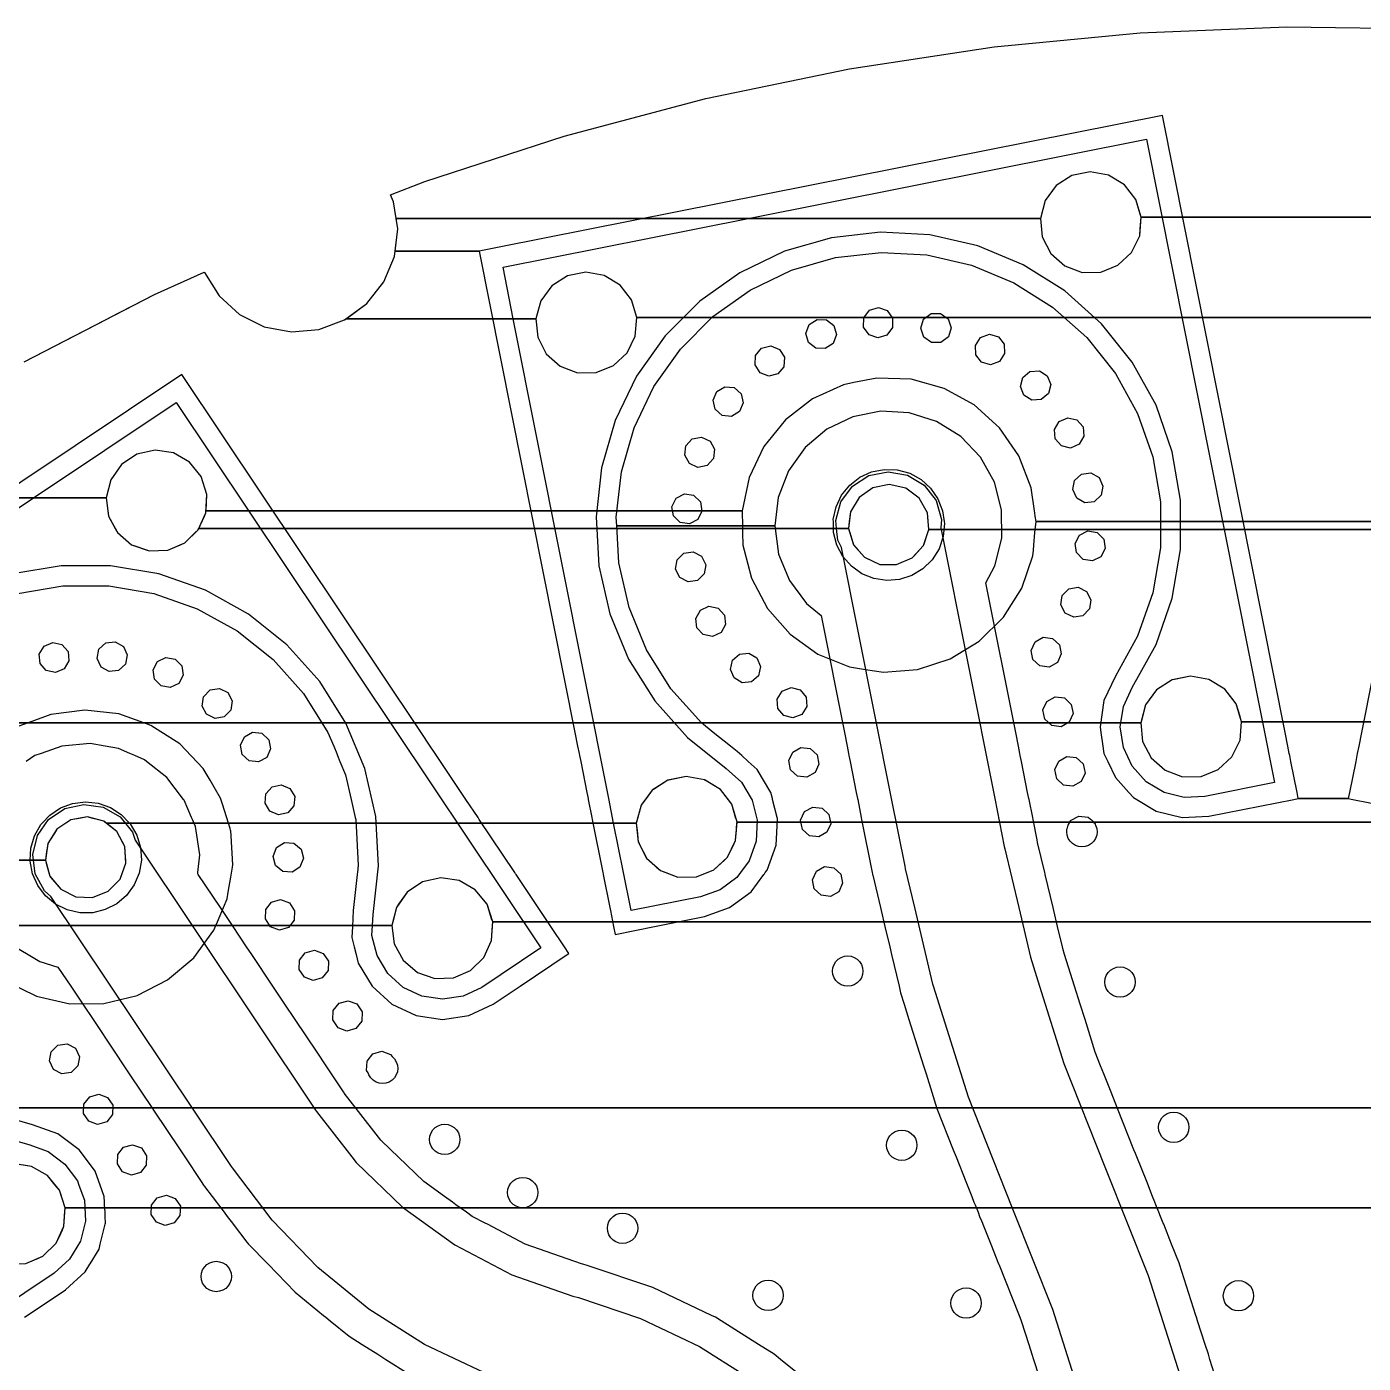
# Model space of a CAD drawing. Extents: x -26490 to 26500, y -26498 to 26498.
# Drawn here: x -12806 to 395, y 13296 to 26498 of the extents above; entities that cross this region are included whole.
import ezdxf

# ---------------------------------------------------------------- set-up
doc = ezdxf.new("R2010")
doc.units = 0
for name, color, linetype in [('L0D0', 1, 'CONTINUOUS'), ('L1D0', 2, 'CONTINUOUS'), ('L2D0', 3, 'CONTINUOUS'), ('L3D0', 4, 'CONTINUOUS')]:
    doc.layers.add(name, color=color, linetype=linetype)

msp = doc.modelspace()

# ---------------------------------------------------------------- linework, layer by layer
at = {"layer": 'L0D0'}
for points in [[(1589.196, 25622.288), (376.958, 19527.957), (349.941, 19392.132), (335.664, 19320.355), (331.355, 19298.694), (319.963, 19241.425), (259.005, 18934.967), (246.975, 18874.486), (-246.975, 18874.486), (-259.005, 18934.967), (-319.963, 19241.425), (-331.355, 19298.694), (-335.664, 19320.355), (-349.941, 19392.132), (-376.958, 19527.957), (-1589.196, 25622.288), (-8140.842, 24319.085), (-8336.999, 24280.067), (-9167.654, 24280.067), (-9141.257, 24499.881), (-9182.941, 24769.005), (-9214.517, 24838.432), (-8874.31, 24969.914), (-7497.48, 25417.274), (-6098.275, 25788.777), (-4680.87, 26083.318), (-3249.496, 26300.015), (-1808.424, 26438.222), (-361.955, 26497.528), (1085.594, 26477.755)], [(-12829.863, 23187.165), (-11544.486, 23853.194), (-11053.131, 24074.645), (-11051.387, 24068.805), (-10905.934, 23838.568), (-10703.759, 23656.111), (-10459.855, 23534.967), (-10192.31, 23484.119), (-9920.969, 23507.34), (-9665.954, 23602.907), (-9446.18, 23763.732), (-9277.945, 23977.887), (-9173.728, 24229.49), (-9167.654, 24280.067), (-8336.999, 24280.067), (-7391.745, 19527.957), (-7364.728, 19392.132), (-7350.451, 19320.355), (-7346.142, 19298.694), (-7334.75, 19241.425), (-7273.792, 18934.967), (-7261.762, 18874.486), (-7260.047, 18865.866), (-7224.259, 18685.945), (-7220.821, 18668.661), (-7116.204, 18142.716), (-7114.025, 18131.763), (-7112.695, 18125.075), (-7047.402, 17796.823), (-7041.495, 17767.128), (-7010.204, 17609.814), (-6994.778, 17532.264), (-6604.907, 17609.814), (-6112.071, 17707.845), (-5946.387, 17767.128), (-5863.395, 17796.823), (-5651.256, 17954.156), (-5524.494, 18125.075), (-5519.534, 18131.763), (-5511.411, 18142.716), (-5493.924, 18166.295), (-5404.945, 18414.971), (-5392.483, 18668.661), (-5391.986, 18678.768), (-5393.784, 18685.945), (-5438.851, 18865.866), (-5441.01, 18874.486), (-5456.16, 18934.967), (-5591.943, 19161.506), (-5680.12, 19241.425), (-5743.306, 19298.694), (-5767.205, 19320.355), (-5787.639, 19338.875), (-5854.421, 19392.132), (-6024.74, 19527.957), (-6141.453, 19621.033), (-6443.005, 19958.47), (-6683.774, 20341.65), (-6856.955, 20759.747), (-6957.656, 21200.946), (-6978.294, 21568.441), (-5416.952, 21568.441), (-5379.412, 21288.951), (-5273.546, 21027.577), (-5106.003, 20800.744), (-4960.169, 20682.016), (-4730.612, 19527.957), (-4703.595, 19392.132), (-4689.318, 19320.355), (-4685.009, 19298.694), (-4673.617, 19241.425), (-4612.659, 18934.967), (-4600.629, 18874.486), (-4598.914, 18865.866), (-4563.126, 18685.945), (-4559.688, 18668.661), (-4455.071, 18142.716), (-4452.892, 18131.763), (-4451.562, 18125.075), (-4449.923, 18116.832), (-4374.181, 17796.823), (-4367.153, 17767.128), (-4329.918, 17609.814), (-4282.352, 17408.85), (-4264.226, 17332.27), (-4190.456, 17020.594), (-4174.71, 16954.068), (-4139.871, 16843.224), (-4092.197, 16691.547), (-3990.716, 16368.679), (-3948.845, 16235.464), (-3923.899, 16156.098), (-3866.535, 15973.59), (-3816.424, 15814.159), (-3654.841, 15405.646), (-3626.822, 15334.809), (-3530.337, 15090.877), (-3472.57, 14944.832), (-3450.175, 14888.214), (-3440.17, 14862.919), (-3410.344, 14787.513), (-3394.179, 14746.646), (-3376.928, 14703.032), (-3367.296, 14681.035), (-3362.018, 14668.982), (-3284.58, 14474.155), (-3207.002, 14278.976), (-3205.726, 14275.765), (-3004.291, 13768.975), (-2996.841, 13750.23), (-2983.246, 13716.027), (-2908.818, 13483.31), (-2877.303, 13384.771), (-2861.399, 13335.042), (-2809.14, 13171.639)], [(-1073.307, 13190.292), (-1119.601, 13335.042), (-1135.505, 13384.771), (-1167.02, 13483.31), (-1241.447, 13716.027), (-1252.386, 13750.23), (-1258.381, 13768.975), (-1420.462, 14275.765), (-1421.738, 14278.976), (-1499.316, 14474.155), (-1576.754, 14668.982), (-1581.545, 14681.035), (-1607.624, 14746.646), (-1623.867, 14787.513), (-1653.839, 14862.919), (-1663.893, 14888.214), (-1686.397, 14944.832), (-1744.446, 15090.877), (-1841.402, 15334.809), (-1856.311, 15368.859), (-1870.862, 15405.646), (-2032.446, 15814.159), (-2095.508, 15973.59), (-2167.697, 16156.098), (-2199.09, 16235.464), (-2251.782, 16368.679), (-2353.263, 16691.547), (-2400.937, 16843.224), (-2456.686, 17020.594), (-2554.649, 17332.27), (-2574.176, 17394.398), (-2577.597, 17408.85), (-2625.162, 17609.814), (-2662.397, 17767.128), (-2669.425, 17796.823), (-2747.119, 18125.075), (-2748.702, 18131.763), (-2751.294, 18142.716), (-2821.819, 18440.682), (-2826.968, 18466.566), (-2867.167, 18668.661), (-2870.605, 18685.945), (-2906.393, 18865.866), (-2908.108, 18874.486), (-2920.138, 18934.967), (-2981.096, 19241.425), (-2992.488, 19298.694), (-2996.797, 19320.355), (-3011.074, 19392.132), (-3038.091, 19527.957), (-3332.066, 21005.866), (-3242.768, 21171.364), (-3174.785, 21445.047), (-3177, 21727.038), (-3249.274, 21999.619), (-3387.065, 22245.663), (-3581.716, 22449.709), (-3820.995, 22598.937), (-4089.869, 22683.971), (-4371.442, 22699.467), (-4648.024, 22644.451), (-4902.234, 22522.382), (-5118.099, 22340.927), (-5282.058, 22111.49), (-5383.806, 21848.486), (-5416.952, 21568.441), (-6978.294, 21568.441), (-6983.031, 21652.779), (-6932.361, 22102.479), (-6807.081, 22537.338), (-6610.729, 22945.067), (-6348.853, 23314.145), (-6028.856, 23634.143), (-5659.778, 23896.018), (-5252.049, 24092.37), (-4817.19, 24217.65), (-4367.49, 24268.32), (-3915.657, 24242.946), (-3474.458, 24142.244), (-3056.361, 23969.062), (-2673.18, 23728.294), (-2335.743, 23426.742), (-2053.586, 23072.928), (-1834.681, 22676.85), (-1685.215, 22249.7), (-1609.411, 21803.549), (-1609.41, 21351.003), (-1685.215, 20904.853), (-1834.682, 20477.703), (-2053.586, 20081.624), (-2166.509, 19842.867), (-2205.263, 19581.611), (-2197.304, 19527.957), (-2177.156, 19392.132), (-2166.509, 19320.355), (-2156.264, 19298.694), (-2129.178, 19241.425), (-2053.586, 19081.598), (-1920.687, 18934.967), (-1876.217, 18885.902), (-1857.171, 18874.486), (-1842.789, 18865.866), (-1649.678, 18750.119), (-1393.478, 18685.945), (-1129.682, 18698.904), (-290.311, 18865.866), (-246.975, 18874.486), (246.975, 18874.486), (290.311, 18865.866), (1129.682, 18698.904)], [(-12894.969, 20899.104), (-12448.818, 20974.908), (-11996.273, 20974.907), (-11550.121, 20899.103), (-11122.972, 20749.637), (-10726.893, 20530.733), (-10373.079, 20248.575), (-10071.527, 19911.138), (-9830.758, 19527.957), (-9774.498, 19392.132), (-9744.767, 19320.355), (-9735.795, 19298.694), (-9712.073, 19241.425), (-9657.577, 19109.86), (-9601.887, 18865.866), (-9560.822, 18685.945), (-9556.877, 18668.662), (-9556.877, 18668.661), (-9531.502, 18216.828), (-9539.852, 18142.716), (-9541.086, 18131.763), (-9541.84, 18125.075), (-9578.825, 17796.823), (-9582.171, 17767.128), (-9589.899, 17609.814), (-9595.13, 17503.332), (-9571.464, 17408.85), (-9552.282, 17332.27), (-9530.956, 17247.132), (-9395.173, 17020.594), (-9199.478, 16843.224), (-8960.72, 16730.301), (-8699.464, 16691.547), (-8438.208, 16730.301), (-8199.451, 16843.224), (-7933.998, 17020.594), (-7467.543, 17332.27), (-7451.128, 17343.238), (-7494.969, 17408.85), (-7629.249, 17609.814), (-7734.363, 17767.128), (-7754.204, 17796.823), (-7973.535, 18125.075), (-7978.004, 18131.763), (-7985.322, 18142.716), (-8336.747, 18668.661), (-8348.296, 18685.945), (-8468.515, 18865.866), (-8719.456, 19241.425), (-8757.722, 19298.694), (-8772.195, 19320.355), (-8820.155, 19392.132), (-8910.91, 19527.957), (-11273.451, 23063.749), (-16565.137, 19527.957)], [(-16716.554, 19186.245), (-12738.539, 21844.271), (-12020.927, 21844.271), (-11997.644, 21662.003), (-11910.091, 21500.454), (-11770.092, 21381.441), (-11596.554, 21321.039), (-11412.915, 21327.404), (-11243.976, 21399.678), (-11112.553, 21528.099), (-11036.396, 21695.324), (-11025.79, 21878.767), (-11082.169, 22053.654), (-11197.915, 22196.364), (-11357.4, 22287.626), (-11539.083, 22315.113), (-11718.425, 22275.112), (-11871.208, 22173.026), (-11976.795, 22022.643), (-12020.927, 21844.271), (-12738.539, 21844.271), (-11328.631, 22786.341), (-7728.536, 17398.417), (-8310.565, 17009.518), (-8496.265, 16921.689), (-8699.464, 16891.547), (-8902.663, 16921.689), (-9088.364, 17009.518), (-9240.571, 17147.472), (-9346.18, 17323.668), (-9396.093, 17522.935), (-9391.305, 17620.405), (-9198.631, 17620.405), (-9175.348, 17438.137), (-9087.795, 17276.588), (-8947.795, 17157.575), (-8774.257, 17097.173), (-8590.618, 17103.538), (-8421.679, 17175.812), (-8290.256, 17304.234), (-8214.1, 17471.458), (-8203.494, 17654.901), (-8259.872, 17829.788), (-8375.619, 17972.499), (-8535.103, 18063.76), (-8716.786, 18091.247), (-8896.128, 18051.247), (-9048.911, 17949.161), (-9154.498, 17798.777), (-9198.631, 17620.405), (-9391.305, 17620.405), (-9386.014, 17728.11), (-9331.58, 18211.219), (-9358.84, 18696.619), (-9467.022, 19170.595), (-9653.069, 19619.754), (-9911.724, 20031.402), (-10235.68, 20393.907), (-10615.779, 20697.027), (-11041.282, 20932.194), (-11500.166, 21092.765), (-11979.463, 21174.2), (-12465.628, 21174.201), (-12944.924, 21092.764)], [(-2462.879, 13171.639), (-2672.572, 13827.3), (-3059.727, 14801.345), (-3074.637, 14835.395), (-3505.381, 15924.395), (-3849.928, 17020.594), (-3856.532, 17041.604), (-4035.283, 17796.823), (-4126.263, 18181.212), (-4131.412, 18207.096), (-4264.164, 18874.486), (-4757.323, 21353.764), (-4795.252, 21427.781), (-4807.029, 21540.675), (-4690.309, 21540.675), (-4640.986, 21381.827), (-4531.317, 21256.775), (-4380.266, 21187.139), (-4213.951, 21184.962), (-4061.129, 21250.62), (-3948.224, 21372.759), (-3894.759, 21530.261), (-3909.979, 21695.892), (-3991.251, 21841.014), (-4124.523, 21940.534), (-4286.751, 21977.242), (-4449.885, 21944.793), (-4585.716, 21848.797), (-4670.759, 21705.852), (-4690.309, 21540.675), (-4807.029, 21540.675), (-4815.272, 21619.676), (-4764.619, 21805.845), (-4650.135, 21961.145), (-4487.28, 22064.601), (-4298.051, 22102.241), (-4108.002, 22068.982), (-3942.802, 21969.315), (-3824.761, 21816.701), (-3769.821, 21631.751), (-3776.538, 21548.854), (-3244.573, 18874.486), (-3150.627, 18402.186), (-3145.478, 18376.302), (-3008.322, 17796.823), (-2892.355, 17306.863), (-2802.377, 17020.594), (-2562.825, 16258.444), (-2158.603, 15236.496), (-2143.693, 15202.446), (-1731.135, 14164.492), (-1413.602, 13171.639)], [(-5159.806, 13171.639), (-5361.378, 13335.042), (-5422.723, 13384.771), (-5578.996, 13483.31), (-5948.061, 13716.027), (-6002.303, 13750.23), (-6041.713, 13768.975), (-6621.058, 14044.536), (-7270.292, 14263.554), (-7315.1, 14275.765), (-7326.883, 14278.976), (-7882.847, 14474.155), (-8256.381, 14668.982), (-8279.49, 14681.035), (-8405.283, 14746.646), (-8462.057, 14787.513), (-8566.815, 14862.919), (-8601.956, 14888.214), (-8680.612, 14944.832), (-8883.505, 15090.877), (-9136.562, 15334.809), (-9210.049, 15405.646), (-9307.732, 15499.806), (-9552.014, 15814.159), (-9669.286, 15965.069), (-9674.979, 15973.59), (-9678.626, 15979.049), (-9796.926, 16156.098), (-9849.957, 16235.464), (-9938.968, 16368.679), (-10154.702, 16691.547), (-10256.049, 16843.224), (-10374.564, 17020.594), (-10582.82, 17332.27), (-10633.989, 17408.85), (-10768.269, 17609.814), (-10873.383, 17767.128), (-10893.224, 17796.823), (-11112.555, 18125.075), (-11117.024, 18131.763), (-11115.902, 18142.716), (-11097.857, 18318.836), (-11139.783, 18597.702), (-11169.83, 18668.661), (-11177.149, 18685.945), (-11249.743, 18857.38), (-11256.219, 18865.866), (-11420.827, 19081.554), (-11623.622, 19241.425), (-11642.287, 19256.139), (-11738.545, 19298.694), (-11787.541, 19320.355), (-11900.205, 19370.163), (-12032.193, 19392.132), (-12178.378, 19416.464), (-12459.326, 19392.132), (-12663.715, 19320.355), (-12725.396, 19298.694), (-12811.105, 19241.425)], [(-8292.122, 13203.654), (-8878.558, 13483.31), (-9427.548, 13830.765), (-9931.291, 14241.081), (-10382.626, 14708.427), (-10775.14, 15226.161), (-10784.481, 15240.14), (-11155.702, 15795.711), (-12566.925, 17907.757), (-12630.292, 17961.624), (-12722.223, 18131.252), (-12739.457, 18266.17), (-12621.689, 18266.17), (-12576.54, 18106.085), (-12470.183, 17978.204), (-12321.007, 17904.639), (-12154.806, 17898.109), (-12000.317, 17959.744), (-11884.254, 18078.886), (-11826.685, 18234.935), (-11837.563, 18400.908), (-11915.008, 18548.107), (-12045.63, 18651.08), (-12206.841, 18692.023), (-12370.768, 18663.855), (-12509.066, 18571.447), (-12597.822, 18430.779), (-12621.689, 18266.17), (-12739.457, 18266.17), (-12746.67, 18322.633), (-12700.331, 18509.923), (-12589.463, 18667.826), (-12429.043, 18775.015), (-12240.733, 18817.016), (-12049.966, 18788.155), (-11882.508, 18692.331), (-11760.974, 18542.484), (-11735.456, 18463.327), (-9953.012, 15795.711), (-9953.011, 15795.71), (-9943.671, 15781.731), (-9596.369, 15334.809), (-9553.157, 15279.202), (-9094.951, 14837.519), (-8578.425, 14465.716), (-8014.143, 14171.399), (-7413.648, 13960.586), (-7357.058, 13945.165), (-6744.891, 13738.651), (-6161.462, 13461.148), (-5702.33, 13171.639)], [(-12919.026, 17408.85), (-12791.828, 17332.27), (-12677.432, 17263.398), (-12497.264, 17209.517), (-12371.03, 17020.594), (-12252.515, 16843.224), (-12151.168, 16691.547), (-11935.434, 16368.679), (-11846.423, 16235.464), (-11793.392, 16156.098), (-11671.444, 15973.59), (-11564.916, 15814.159), (-11552.589, 15795.711), (-11291.956, 15405.646), (-11244.624, 15334.809), (-11081.634, 15090.877), (-11058.866, 15056.802), (-11049.525, 15042.822), (-10975.235, 14944.832), (-10932.31, 14888.214), (-10913.133, 14862.919), (-10855.965, 14787.513), (-10824.982, 14746.646), (-10775.24, 14681.035), (-10766.102, 14668.982), (-10633.244, 14493.74), (-10614.33, 14474.155), (-10425.838, 14278.976), (-10422.737, 14275.765), (-10154.58, 13998.096), (-9873.29, 13768.975), (-9850.277, 13750.23), (-9808.286, 13716.027), (-9620.336, 13562.935), (-9494.526, 13483.31), (-9338.831, 13384.771), (-9260.257, 13335.042), (-9038.104, 13194.442)], [(-12828.444, 13750.23), (-12800.39, 13768.975), (-12423.316, 14020.928), (-12227.62, 14198.296), (-12181.187, 14275.765), (-12179.262, 14278.976), (-12091.838, 14424.835), (-12079.484, 14474.155), (-12030.683, 14668.982), (-12027.664, 14681.035), (-12030.887, 14746.646), (-12032.894, 14787.513), (-12036.598, 14862.919), (-12037.841, 14888.214), (-12040.622, 14944.832), (-12080.686, 15056.802), (-12092.878, 15090.877), (-12129.601, 15193.508), (-12234.397, 15334.809), (-12286.933, 15405.646), (-12499.073, 15562.979), (-12747.748, 15651.957), (-13182.607, 15777.238)], [(-13253.931, 15590.387), (-12786.766, 15455.8), (-12593.352, 15386.595), (-12428.354, 15264.225), (-12305.985, 15099.228), (-12290.805, 15056.802), (-12236.78, 14905.814), (-12226.701, 14700.638), (-12276.614, 14501.372), (-12382.223, 14325.175), (-12534.43, 14187.222), (-13116.459, 13798.322)], [(-12814.484, 14281.242), (-12645.544, 14353.515), (-12514.122, 14481.937), (-12437.965, 14649.162), (-12427.359, 14832.605), (-12483.738, 15007.491), (-12523.732, 15056.802), (-12599.484, 15150.202), (-12758.968, 15241.464), (-12940.651, 15268.95)]]:
    msp.add_lwpolyline(points, dxfattribs=at)
msp.add_lwpolyline([(-6837.639, 17767.439), (-6912.286, 18142.716), (-7009.398, 18630.932), (-6786.019, 18630.932), (-6766.953, 18448.176), (-6683.155, 18284.647), (-6545.941, 18162.432), (-6493.25, 18142.716), (-6373.845, 18098.037), (-6190.107, 18100.159), (-6083.913, 18142.716), (-6019.544, 18168.512), (-5885.19, 18293.864), (-5805.191, 18459.284), (-5790.351, 18642.434), (-5842.674, 18818.575), (-5885.919, 18874.486), (-5955.094, 18963.922), (-6112.429, 19058.844), (-6293.427, 19090.519), (-6473.646, 19054.671), (-6628.745, 18956.142), (-6688.94, 18874.486), (-6737.778, 18808.237), (-6786.019, 18630.932), (-7009.398, 18630.932), (-7057.844, 18874.486), (-8000.457, 23613.322), (-7777.078, 23613.322), (-7758.011, 23430.565), (-7674.213, 23267.036), (-7537, 23144.821), (-7364.903, 23080.427), (-7181.166, 23082.549), (-7010.603, 23150.901), (-6876.249, 23276.253), (-6796.25, 23441.674), (-6781.41, 23624.823), (-6833.733, 23800.965), (-6946.153, 23946.311), (-7103.487, 24041.233), (-7284.486, 24072.909), (-7464.705, 24037.061), (-7619.804, 23938.531), (-7728.837, 23790.626), (-7777.078, 23613.322), (-8000.457, 23613.322), (-8101.824, 24122.928), (-5681.396, 24604.381), (-2794.689, 24604.381), (-2775.622, 24421.624), (-2691.824, 24258.095), (-2554.611, 24135.88), (-2382.514, 24071.485), (-2198.777, 24073.608), (-2028.213, 24141.96), (-1893.86, 24267.312), (-1813.86, 24432.732), (-1799.021, 24615.882), (-1851.344, 24792.024), (-1963.764, 24937.37), (-2121.098, 25032.292), (-2302.097, 25063.967), (-2482.316, 25028.119), (-2637.415, 24929.59), (-2746.448, 24781.685), (-2794.689, 24604.381), (-5681.396, 24604.381), (-1746.335, 25387.113), (-482.15, 19031.625), (-1168.7, 18895.061), (-1373.875, 18884.982), (-1573.141, 18934.895), (-1749.338, 19040.504), (-1887.292, 19192.712), (-1975.121, 19378.412), (-2005.263, 19581.611), (-1999.274, 19621.991), (-1803.63, 19621.991), (-1784.563, 19439.234), (-1700.765, 19275.705), (-1563.552, 19153.491), (-1391.455, 19089.096), (-1207.718, 19091.218), (-1037.155, 19159.571), (-902.801, 19284.923), (-822.802, 19450.343), (-807.962, 19633.492), (-860.285, 19809.634), (-972.705, 19954.981), (-1130.039, 20049.903), (-1311.038, 20081.578), (-1491.257, 20045.73), (-1646.356, 19947.201), (-1755.389, 19799.295), (-1803.63, 19621.991), (-1999.274, 19621.991), (-1975.121, 19784.811), (-1887.292, 19970.51), (-1652.124, 20396.013), (-1491.554, 20854.897), (-1410.119, 21334.193), (-1410.118, 21820.359), (-1491.554, 22299.655), (-1652.125, 22758.538), (-1887.292, 23184.042), (-2190.411, 23564.141), (-2552.916, 23888.097), (-2964.565, 24146.752), (-3413.722, 24332.8), (-3887.699, 24440.981), (-4373.1, 24468.241), (-4856.208, 24413.807), (-5323.373, 24279.22), (-5761.393, 24068.28), (-6157.891, 23786.951), (-6501.661, 23443.18), (-6782.992, 23046.682), (-6993.931, 22608.662), (-7128.518, 22141.498), (-7182.951, 21658.389), (-7155.693, 21172.988), (-7047.511, 20699.012), (-6861.462, 20249.853), (-6602.807, 19838.206), (-6278.853, 19475.7), (-5898.753, 19172.581), (-5746.545, 19034.628), (-5650.56, 18874.486), (-5640.936, 18858.43), (-5591.023, 18659.164), (-5601.102, 18453.989), (-5670.308, 18260.575), (-5757.718, 18142.716), (-5792.678, 18095.577), (-5957.675, 17973.207), (-6151.089, 17904.002)], close=True, dxfattribs=at)
at = {"layer": 'L1D0'}
for points in [[(1799.021, 24615.882), (-1799.021, 24615.882), (-1851.344, 24792.024), (-1963.764, 24937.37), (-2121.098, 25032.292), (-2302.097, 25063.967), (-2482.316, 25028.119), (-2637.415, 24929.59), (-2746.448, 24781.685), (-2791.56, 24615.882), (-2794.689, 24604.381), (-9157.443, 24604.381), (-9182.941, 24769.005), (-9214.517, 24838.432), (-8874.31, 24969.914), (-7497.48, 25417.274), (-6098.275, 25788.777), (-4680.87, 26083.318), (-3249.496, 26300.015), (-1808.424, 26438.222), (-361.955, 26497.528), (1085.594, 26477.755)], [(6781.41, 23624.823), (-6781.41, 23624.823), (-6833.733, 23800.965), (-6946.153, 23946.311), (-7103.487, 24041.233), (-7284.486, 24072.909), (-7464.705, 24037.061), (-7619.804, 23938.531), (-7728.837, 23790.626), (-7773.949, 23624.823), (-7777.078, 23613.322), (-9651.721, 23613.322), (-9446.18, 23763.732), (-9277.945, 23977.887), (-9173.728, 24229.49), (-9141.257, 24499.881), (-9157.443, 24604.381), (-2794.689, 24604.381), (-2775.622, 24421.624), (-2691.824, 24258.095), (-2554.611, 24135.88), (-2382.514, 24071.485), (-2198.777, 24073.608), (-2028.213, 24141.96), (-1893.86, 24267.312), (-1813.86, 24432.732), (-1799.021, 24615.882), (1799.021, 24615.882)], [(-12829.863, 23187.165), (-12007.418, 23613.322), (-11985.222, 23624.823), (-11544.486, 23853.194), (-11053.131, 24074.645), (-11051.387, 24068.805), (-10905.934, 23838.568), (-10703.759, 23656.111), (-10617.61, 23613.322), (-10459.855, 23534.967), (-10192.31, 23484.119), (-9920.969, 23507.34), (-9665.954, 23602.907), (-9651.721, 23613.322), (-7777.078, 23613.322), (-7758.011, 23430.565), (-7674.213, 23267.036), (-7537, 23144.821), (-7364.903, 23080.427), (-7181.166, 23082.549), (-7010.603, 23150.901), (-6876.249, 23276.253), (-6796.25, 23441.674), (-6781.41, 23624.823), (6781.41, 23624.823)], [(3894.759, 21530.261), (-3894.759, 21530.261), (-3909.979, 21695.892), (-3991.251, 21841.014), (-4124.523, 21940.534), (-4286.751, 21977.242), (-4449.885, 21944.793), (-4585.716, 21848.797), (-4670.759, 21705.852), (-4690.309, 21540.675), (-11106.826, 21540.675), (-11036.396, 21695.324), (-11025.79, 21878.767), (-11082.169, 22053.654), (-11197.915, 22196.364), (-11357.4, 22287.626), (-11539.083, 22315.113), (-11718.425, 22275.112), (-11871.208, 22173.026), (-11976.795, 22022.643), (-12020.927, 21844.271), (-14989.758, 21844.271)], [(-14989.758, 21844.271), (-12020.927, 21844.271), (-11997.644, 21662.003), (-11931.889, 21540.675), (-11926.245, 21530.261), (-11925.073, 21528.099), (-11910.091, 21500.454), (-11770.092, 21381.441), (-11614.841, 21327.404), (-11596.554, 21321.039), (-11412.915, 21327.404), (-11286.605, 21381.441), (-11243.976, 21399.678), (-11140.844, 21500.454), (-11112.553, 21528.099), (-11111.568, 21530.261), (-11106.826, 21540.675), (-4690.309, 21540.675), (-4687.075, 21530.261), (-4686.404, 21528.099), (-4677.82, 21500.454), (-4640.986, 21381.827), (-4640.647, 21381.441), (-4593.257, 21327.404), (-4587.675, 21321.039), (-4531.317, 21256.775), (-4517.966, 21250.62), (-4380.266, 21187.139), (-4213.951, 21184.962), (-4061.129, 21250.62), (-4055.439, 21256.775), (-3996.034, 21321.039), (-3990.15, 21327.404), (-3948.224, 21372.759), (-3945.277, 21381.441), (-3904.877, 21500.454), (-3895.493, 21528.099), (-3894.759, 21530.261), (3894.759, 21530.261)], [(807.962, 19633.492), (-807.962, 19633.492), (-822.802, 19683.45), (-860.285, 19809.634), (-902.801, 19864.603), (-972.705, 19954.981), (-1130.039, 20049.903), (-1311.038, 20081.578), (-1470.278, 20049.903), (-1491.257, 20045.73), (-1646.356, 19947.201), (-1755.389, 19799.295), (-1800.501, 19633.492), (-1803.63, 19621.991), (-17800.309, 19621.991)], [(-17800.309, 19621.991), (-1803.63, 19621.991), (-1784.563, 19439.234), (-1700.765, 19275.705), (-1563.552, 19153.491), (-1391.455, 19089.096), (-1207.718, 19091.218), (-1037.155, 19159.571), (-902.801, 19284.923), (-860.285, 19372.837), (-822.802, 19450.343), (-807.962, 19633.492), (807.962, 19633.492)], [(5790.351, 18642.434), (-5790.351, 18642.434), (-5792.919, 18651.08), (-5796.714, 18663.855), (-5800.962, 18678.157), (-5842.674, 18818.575), (-5955.094, 18963.922), (-6112.429, 19058.844), (-6293.427, 19090.519), (-6473.646, 19054.671), (-6628.745, 18956.142), (-6737.778, 18808.237), (-6773.171, 18678.157), (-6777.062, 18663.855), (-6780.538, 18651.08), (-6782.89, 18642.434), (-6786.019, 18630.932), (-12020.072, 18630.932), (-12034.662, 18642.434), (-12045.63, 18651.08), (-12095.931, 18663.855), (-12152.244, 18678.157), (-12206.841, 18692.023), (-12287.536, 18678.157), (-12370.768, 18663.855), (-12389.887, 18651.08), (-12402.827, 18642.434), (-12420.041, 18630.932), (-12509.066, 18571.447), (-12516.829, 18559.144), (-12597.822, 18430.779), (-12602.153, 18400.908), (-12609.462, 18350.501), (-12617.674, 18293.864), (-12621.689, 18266.17), (-19185.532, 18266.17)], [(-19185.532, 18266.17), (-12621.689, 18266.17), (-12612.88, 18234.935), (-12576.54, 18106.085), (-12569.847, 18098.037), (-12470.183, 17978.204), (-12321.007, 17904.639), (-12154.806, 17898.109), (-12000.317, 17959.744), (-11884.254, 18078.886), (-11877.189, 18098.037), (-11826.685, 18234.935), (-11828.732, 18266.17), (-11830.547, 18293.864), (-11834.259, 18350.501), (-11837.563, 18400.908), (-11853.279, 18430.779), (-11915.008, 18548.107), (-11929.008, 18559.144), (-12020.072, 18630.932), (-6786.019, 18630.932), (-6778.53, 18559.144), (-6766.953, 18448.176), (-6758.038, 18430.779), (-6742.731, 18400.908), (-6716.901, 18350.501), (-6687.878, 18293.864), (-6683.155, 18284.647), (-6662.41, 18266.17), (-6627.342, 18234.935), (-6545.941, 18162.432), (-6373.845, 18098.037), (-6190.107, 18100.159), (-6019.544, 18168.512), (-5948.351, 18234.935), (-5914.873, 18266.17), (-5885.19, 18293.864), (-5857.8, 18350.501), (-5833.422, 18400.908), (-5818.976, 18430.779), (-5805.191, 18459.284), (-5797.1, 18559.144), (-5791.283, 18630.932), (-5790.351, 18642.434), (5790.351, 18642.434)], [(8203.494, 17654.901), (-8203.494, 17654.901), (-8259.872, 17829.788), (-8375.619, 17972.499), (-8535.103, 18063.76), (-8716.786, 18091.247), (-8896.128, 18051.247), (-9048.911, 17949.161), (-9132.725, 17829.788), (-9154.498, 17798.777), (-9190.096, 17654.901), (-9198.631, 17620.405), (-19785.293, 17620.405)], [(-19785.293, 17620.405), (-9198.631, 17620.405), (-9175.348, 17438.137), (-9087.795, 17276.588), (-8969.248, 17175.812), (-8947.795, 17157.575), (-8774.257, 17097.173), (-8590.618, 17103.538), (-8421.679, 17175.812), (-8290.256, 17304.234), (-8214.1, 17471.458), (-8203.494, 17654.901), (8203.494, 17654.901)], [(-18498.742, 15820.42), (18498.742, 15820.42)], [(18498.742, 15820.42), (-18498.742, 15820.42)], [(12427.359, 14832.605), (-12427.359, 14832.605), (-12473.741, 14976.481), (-12483.738, 15007.491), (-12599.484, 15150.202), (-12758.968, 15241.464), (-12940.651, 15268.95)], [(-12814.484, 14281.242), (-12645.544, 14353.515), (-12514.122, 14481.937), (-12483.738, 14548.654), (-12453.14, 14615.84), (-12437.965, 14649.162), (-12429.353, 14798.109), (-12427.359, 14832.605), (12427.359, 14832.605)]]:
    msp.add_lwpolyline(points, dxfattribs=at)
at = {"layer": 'L2D0'}
for points in [[(1799.021, 24615.882), (-1799.021, 24615.882), (-1808.424, 24647.537), (-1851.344, 24792.024), (-1963.764, 24937.37), (-2121.098, 25032.292), (-2302.097, 25063.967), (-2482.316, 25028.119), (-2637.415, 24929.59), (-2746.448, 24781.685), (-2791.56, 24615.882), (-2794.689, 24604.381), (-9157.443, 24604.381), (-9182.941, 24769.005), (-9214.517, 24838.432), (-8874.31, 24969.914), (-7497.48, 25417.274), (-6098.275, 25788.777), (-4680.87, 26083.318), (-3249.496, 26300.015), (-1808.424, 26438.222), (-361.955, 26497.528), (1085.594, 26477.755)], [(6781.41, 23624.823), (-6781.41, 23624.823), (-6833.733, 23800.965), (-6946.153, 23946.311), (-7103.487, 24041.233), (-7284.486, 24072.909), (-7464.705, 24037.061), (-7619.804, 23938.531), (-7728.837, 23790.626), (-7773.949, 23624.823), (-7777.078, 23613.322), (-9651.721, 23613.322), (-9446.18, 23763.732), (-9277.945, 23977.887), (-9173.728, 24229.49), (-9141.257, 24499.881), (-9157.443, 24604.381), (-2794.689, 24604.381), (-2775.622, 24421.624), (-2691.824, 24258.095), (-2554.611, 24135.88), (-2382.514, 24071.485), (-2198.777, 24073.608), (-2028.213, 24141.96), (-1893.86, 24267.312), (-1813.86, 24432.732), (-1808.424, 24499.826), (-1799.021, 24615.882), (1799.021, 24615.882)], [(-12829.863, 23187.165), (-12007.418, 23613.322), (-11985.222, 23624.823), (-11544.486, 23853.194), (-11053.131, 24074.645), (-11051.387, 24068.805), (-10905.934, 23838.568), (-10703.759, 23656.111), (-10617.61, 23613.322), (-10459.855, 23534.967), (-10192.31, 23484.119), (-9920.969, 23507.34), (-9665.954, 23602.907), (-9651.721, 23613.322), (-7777.078, 23613.322), (-7758.011, 23430.565), (-7674.213, 23267.036), (-7537, 23144.821), (-7364.903, 23080.427), (-7181.166, 23082.549), (-7010.603, 23150.901), (-6876.249, 23276.253), (-6796.25, 23441.674), (-6781.41, 23624.823), (6781.41, 23624.823)], [(2837.334, 21609.017), (-2837.334, 21609.017), (-2844.702, 21662.003), (-2849.335, 21695.324), (-2852.019, 21714.625), (-2883.864, 21943.628), (-3006.306, 22258.488), (-3198.06, 22536.624), (-3448.788, 22763.042), (-3744.973, 22925.535), (-4070.648, 23015.342), (-4408.255, 23027.623), (-4636.548, 22982.213), (-4739.594, 22961.716), (-5046.802, 22821.173), (-5313.319, 22613.571), (-5524.775, 22350.103), (-5669.77, 22044.971), (-5740.49, 21714.625), (-11035.28, 21714.625), (-11025.79, 21878.767), (-11082.169, 22053.654), (-11197.915, 22196.364), (-11357.4, 22287.626), (-11539.083, 22315.113), (-11718.425, 22275.112), (-11871.208, 22173.026), (-11976.795, 22022.643), (-12020.927, 21844.271), (-14989.758, 21844.271)], [(-14989.758, 21844.271), (-12020.927, 21844.271), (-12004.366, 21714.625), (-12001.9, 21695.324), (-11997.644, 21662.003), (-11910.091, 21500.454), (-11770.092, 21381.441), (-11756.974, 21376.875), (-11614.841, 21327.404), (-11596.554, 21321.039), (-11412.915, 21327.404), (-11297.278, 21376.875), (-11243.976, 21399.678), (-11140.844, 21500.454), (-11112.553, 21528.099), (-11051.571, 21662.003), (-11036.396, 21695.324), (-11035.28, 21714.625), (-5740.49, 21714.625), (-5740.069, 21695.324), (-5739.342, 21662.003), (-5738.186, 21609.017), (-5735.817, 21500.454), (-5733.12, 21376.875), (-5720.249, 21327.404), (-5648.058, 21049.929), (-5489.89, 20751.412), (-5267.143, 20497.417), (-4991.826, 20301.638), (-4678.78, 20174.63), (-4520.277, 20150.234), (-4344.881, 20123.238), (-4008.131, 20150.234), (-3686.684, 20254.162), (-3397.868, 20429.419), (-3157.255, 20666.557), (-2977.816, 20952.793), (-2869.224, 21272.695), (-2864.037, 21327.404), (-2859.346, 21376.875), (-2847.628, 21500.454), (-2837.334, 21609.017), (2837.334, 21609.017)], [(807.962, 19633.492), (-807.962, 19633.492), (-860.285, 19809.634), (-972.705, 19954.981), (-1130.039, 20049.903), (-1311.038, 20081.578), (-1491.257, 20045.73), (-1646.356, 19947.201), (-1755.389, 19799.295), (-1800.501, 19633.492), (-1803.63, 19621.991), (-11648.472, 19621.991), (-11897.304, 19710.515), (-12233.126, 19747.293), (-12568.378, 19705.634), (-12793.088, 19621.991), (-12884.986, 19587.784)], [(5790.351, 18642.434), (-5790.351, 18642.434), (-5842.674, 18818.575), (-5955.094, 18963.922), (-6105.512, 19054.671), (-6108.494, 19056.47), (-6112.429, 19058.844), (-6293.427, 19090.519), (-6464.602, 19056.47), (-6473.646, 19054.671), (-6616.498, 18963.922), (-6628.745, 18956.142), (-6730.157, 18818.575), (-6737.778, 18808.237), (-6782.89, 18642.434), (-6786.019, 18630.932), (-10814.737, 18630.932), (-10872.404, 18818.575), (-10890.767, 18878.328), (-10941.018, 18963.922), (-10994.296, 19054.671), (-10995.352, 19056.47), (-11061.806, 19169.662), (-11295.419, 19413.698), (-11579.015, 19597.281), (-11648.472, 19621.991), (-1803.63, 19621.991), (-1784.563, 19439.234), (-1700.765, 19275.705), (-1563.552, 19153.491), (-1391.455, 19089.096), (-1207.718, 19091.218), (-1037.155, 19159.571), (-902.801, 19284.923), (-860.285, 19372.837), (-822.802, 19450.343), (-807.962, 19633.492), (807.962, 19633.492)], [(8203.494, 17654.901), (-8203.494, 17654.901), (-8214.1, 17687.801), (-8249.875, 17798.777), (-8259.872, 17829.788), (-8356.691, 17949.161), (-8375.619, 17972.499), (-8535.103, 18063.76), (-8716.786, 18091.247), (-8896.128, 18051.247), (-9048.911, 17949.161), (-9154.498, 17798.777), (-9190.096, 17654.901), (-9198.631, 17620.405), (-10937.609, 17620.405), (-10923.025, 17654.901), (-10862.2, 17798.777), (-10825.672, 17885.18), (-10814.87, 17949.161), (-10789.734, 18098.037), (-10772.997, 18197.17), (-10769.43, 18218.296), (-10788.228, 18505.107), (-10791.525, 18555.403), (-10792.675, 18559.144), (-10798.28, 18577.381), (-10814.737, 18630.932), (-6786.019, 18630.932), (-6780.432, 18577.381), (-6778.529, 18559.144), (-6778.139, 18555.403), (-6772.892, 18505.107), (-6766.953, 18448.176), (-6683.155, 18284.647), (-6584.942, 18197.17), (-6545.941, 18162.432), (-6373.845, 18098.037), (-6190.107, 18100.159), (-6019.544, 18168.512), (-5988.828, 18197.17), (-5885.19, 18293.864), (-5805.191, 18459.284), (-5801.478, 18505.107), (-5797.403, 18555.403), (-5797.1, 18559.144), (-5795.622, 18577.381), (-5791.283, 18630.932), (-5790.351, 18642.434), (5790.351, 18642.434)], [(-13013.219, 17070.915), (-12710.228, 16921.496), (-12380.946, 16845.979), (-12043.125, 16848.437), (-11714.976, 16928.734), (-11414.19, 17082.543), (-11156.984, 17301.573), (-10957.221, 17574.015), (-10937.609, 17620.405), (-9198.631, 17620.405), (-9175.348, 17438.137), (-9087.795, 17276.588), (-8947.795, 17157.575), (-8774.257, 17097.173), (-8590.618, 17103.538), (-8421.679, 17175.812), (-8290.256, 17304.234), (-8214.1, 17471.458), (-8205.488, 17620.405), (-8203.494, 17654.901), (8203.494, 17654.901)], [(-18498.742, 15820.42), (18498.742, 15820.42)], [(18498.742, 15820.42), (-18498.742, 15820.42)], [(12427.359, 14832.605), (-12427.359, 14832.605), (-12473.741, 14976.481), (-12476.454, 14984.897), (-12483.738, 15007.491), (-12599.484, 15150.202), (-12758.968, 15241.464), (-12883.223, 15260.262)], [(-23009.763, 13145.372), (-22807.92, 13477.288), (-22725.18, 13613.349), (-22698.489, 13657.24), (-22286.165, 14335.278), (-22257.569, 14382.302), (-22097.454, 14615.84), (-22074.608, 14649.162), (-21972.49, 14798.109), (-13422.496, 14798.109), (-13403.47, 14649.162), (-13399.213, 14615.84), (-13311.66, 14454.291), (-13171.661, 14335.278), (-12998.123, 14274.876), (-12814.484, 14281.242), (-12688.173, 14335.278), (-12645.544, 14353.515), (-12514.122, 14481.937), (-12453.14, 14615.84), (-12437.965, 14649.162), (-12427.359, 14832.605), (12427.359, 14832.605)]]:
    msp.add_lwpolyline(points, dxfattribs=at)
for points in [[(-4311.981, 21027.639), (-4438.198, 21047.066), (-4556.531, 21095.077), (-4660.603, 21169.082), (-4744.803, 21265.094), (-4804.591, 21377.936), (-4836.745, 21501.524), (-4837.599, 21540.675), (-4690.309, 21540.675), (-4640.986, 21381.827), (-4531.317, 21256.775), (-4380.266, 21187.139), (-4213.951, 21184.962), (-4061.129, 21250.62), (-3948.224, 21372.759), (-3894.759, 21530.261), (-3901.996, 21609.017), (-3909.979, 21695.892), (-3991.251, 21841.014), (-4124.523, 21940.534), (-4286.751, 21977.242), (-4449.885, 21944.793), (-4585.716, 21848.797), (-4670.759, 21705.852), (-4682.22, 21609.017), (-4690.309, 21540.675), (-4837.599, 21540.675), (-4839.091, 21609.017), (-4839.531, 21629.195), (-4812.799, 21754.068), (-4757.99, 21869.41), (-4678.057, 21969.003), (-4577.312, 22047.478), (-4461.185, 22100.604), (-4335.937, 22125.517), (-4208.319, 22120.875), (-4085.212, 22086.927), (-3973.252, 22025.504), (-3878.475, 21939.916), (-3805.991, 21834.779), (-3759.707, 21715.76), (-3744.863, 21609.017), (-3742.118, 21589.275), (-3754.173, 21462.142), (-3795.221, 21341.218), (-3863.051, 21233.019), (-3954.004, 21143.378), (-4063.178, 21077.129), (-4184.687, 21037.844)], [(-12282.422, 17745.601), (-12406.893, 17774.146), (-12521.425, 17830.627), (-12619.845, 17912), (-12696.846, 18013.875), (-12748.278, 18130.763), (-12771.368, 18256.36), (-12770.869, 18266.17), (-12621.689, 18266.17), (-12576.54, 18106.085), (-12470.183, 17978.204), (-12321.007, 17904.639), (-12154.806, 17898.109), (-12000.317, 17959.744), (-11884.254, 18078.886), (-11826.685, 18234.935), (-11837.563, 18400.908), (-11915.008, 18548.107), (-12020.072, 18630.932), (-12045.63, 18651.08), (-12206.841, 18692.023), (-12370.768, 18663.855), (-12420.041, 18630.932), (-12509.066, 18571.447), (-12597.822, 18430.779), (-12621.689, 18266.17), (-12770.869, 18266.17), (-12764.87, 18383.896), (-12729.135, 18506.497), (-12666.09, 18617.552), (-12653.649, 18630.932), (-12579.133, 18711.074), (-12472.952, 18782.021), (-12353.272, 18826.57), (-12226.545, 18842.317), (-12099.601, 18828.415), (-11979.286, 18785.611), (-11872.086, 18716.216), (-11790.445, 18630.932), (-11783.778, 18623.968), (-11719.124, 18513.842), (-11681.61, 18391.774), (-11673.258, 18264.346), (-11694.518, 18138.426), (-11744.244, 18020.803), (-11819.755, 17917.818), (-11916.981, 17835.023), (-12030.681, 17776.882), (-12154.723, 17746.529)]]:
    msp.add_lwpolyline(points, close=True, dxfattribs=at)
at = {"layer": 'L3D0'}
for points in [[(-4398.811, 23424.545), (-4486.576, 23454.404), (-4540.028, 23530.148), (-4538.751, 23622.844), (-4483.232, 23697.087), (-4394.678, 23724.517), (-4306.913, 23694.657), (-4253.462, 23618.914), (-4254.738, 23526.217), (-4310.257, 23451.975)], [(-3869.915, 23378.85), (-3945.589, 23432.4), (-3975.335, 23520.203), (-3947.791, 23608.721), (-3873.477, 23664.145), (-3780.779, 23665.303), (-3705.105, 23611.752), (-3675.359, 23523.949), (-3702.903, 23435.431), (-3777.216, 23380.008)], [(-4918.915, 23318.188), (-5011.546, 23321.9), (-5084.305, 23379.349), (-5109.4, 23468.593), (-5077.245, 23555.543), (-5000.125, 23606.988), (-4907.494, 23603.277), (-4834.735, 23545.826), (-4809.64, 23456.583), (-4841.794, 23369.633)], [(-3286.548, 23159.655), (-3375.759, 23184.864), (-3433.115, 23257.697), (-3436.706, 23350.332), (-3385.162, 23427.387), (-3298.171, 23459.429), (-3208.96, 23434.219), (-3151.604, 23361.387), (-3148.011, 23268.751), (-3199.555, 23191.697)], [(-5477.288, 23045.791), (-5563.364, 23080.218), (-5612.766, 23158.663), (-5606.623, 23251.165), (-5547.282, 23322.389), (-5457.41, 23345.132), (-5371.335, 23310.705), (-5321.932, 23232.26), (-5328.075, 23139.758), (-5387.416, 23068.534)], [(-2878.638, 22809.052), (-2957.019, 22858.555), (-2991.335, 22944.675), (-2968.477, 23034.518), (-2897.176, 23093.766), (-2804.666, 23099.79), (-2726.285, 23050.288), (-2691.969, 22964.168), (-2714.827, 22874.324), (-2786.128, 22815.076)], [(-5845.466, 22648.807), (-5937.774, 22657.377), (-6007.415, 22718.567), (-6027.79, 22809.006), (-5991.115, 22894.148), (-5911.399, 22941.472), (-5819.09, 22932.902), (-5749.449, 22871.712), (-5729.075, 22781.274), (-5765.75, 22696.131)], [(-2496.651, 22336.57), (-2587.063, 22357.061), (-2648.164, 22426.781), (-2656.615, 22519.1), (-2609.188, 22598.755), (-2523.999, 22635.322), (-2433.587, 22614.83), (-2372.486, 22545.11), (-2364.035, 22452.791), (-2411.462, 22373.136)], [(-6176.716, 22145.632), (-6260.866, 22184.53), (-6306.081, 22265.461), (-6295.089, 22357.512), (-6232.09, 22425.524), (-6141.148, 22443.515), (-6056.998, 22404.617), (-6011.785, 22323.685), (-6022.776, 22231.634), (-6085.774, 22163.623)], [(-2354.951, 21795.566), (-2435.824, 21840.884), (-2474.615, 21925.084), (-2456.505, 22016.003), (-2388.413, 22078.914), (-2296.348, 22089.786), (-2215.475, 22044.468), (-2176.685, 21960.268), (-2194.794, 21869.349), (-2262.886, 21806.438)], [(-6260.523, 21587.104), (-6352.255, 21600.508), (-6418.587, 21665.271), (-6434.185, 21756.655), (-6393.089, 21839.753), (-6310.999, 21882.827), (-6219.268, 21869.422), (-6152.935, 21804.658), (-6137.337, 21713.275), (-6178.433, 21630.176)], [(-2281.328, 21220.878), (-2372.691, 21236.593), (-2437.369, 21303.009), (-2450.656, 21394.757), (-2407.477, 21476.793), (-2324.325, 21517.781), (-2232.962, 21502.066), (-2168.285, 21435.65), (-2154.998, 21343.902), (-2198.177, 21261.866)], [(-6274.058, 21014.574), (-6356.05, 21057.838), (-6396.952, 21141.032), (-6381.142, 21232.378), (-6314.66, 21296.988), (-6222.898, 21310.18), (-6140.907, 21266.916), (-6100.005, 21183.722), (-6115.814, 21092.375), (-6182.297, 21027.766)], [(-2465.272, 20664.654), (-2548.413, 20705.663), (-2591.571, 20787.71), (-2578.261, 20879.454), (-2513.566, 20945.853), (-2422.199, 20961.546), (-2339.057, 20920.536), (-2295.9, 20838.489), (-2309.21, 20746.744), (-2373.905, 20680.345)], [(-6032.715, 20474.957), (-6123.616, 20493.16), (-6186.456, 20561.316), (-6197.233, 20653.393), (-6151.832, 20734.219), (-6067.592, 20772.922), (-5976.692, 20754.719), (-5913.851, 20686.563), (-5903.074, 20594.487), (-5948.476, 20513.66)], [(-2707.513, 20172.652), (-2799.576, 20183.549), (-2867.651, 20246.477), (-2885.737, 20337.401), (-2846.926, 20421.591), (-2766.04, 20466.888), (-2673.978, 20455.992), (-2605.903, 20393.064), (-2587.817, 20302.14), (-2626.628, 20217.95)], [(-12522.034, 20118.289), (-12612.44, 20138.803), (-12673.522, 20208.539), (-12681.949, 20300.86), (-12634.503, 20380.504), (-12549.304, 20417.047), (-12458.897, 20396.532), (-12397.814, 20326.796), (-12389.387, 20234.475), (-12436.835, 20154.833)], [(-11991.258, 20128.174), (-12072.12, 20173.514), (-12110.888, 20257.723), (-12092.755, 20348.638), (-12024.648, 20411.531), (-11932.579, 20422.38), (-11851.718, 20377.041), (-11812.949, 20292.831), (-11831.082, 20201.917), (-11899.19, 20139.024)], [(-11388.161, 19971.21), (-11479.52, 19986.949), (-11544.18, 20053.381), (-11557.443, 20145.132), (-11514.243, 20227.157), (-11431.081, 20268.124), (-11339.722, 20252.385), (-11275.062, 20185.953), (-11261.798, 20094.201), (-11304.998, 20012.176)], [(-5740.417, 20017.718), (-5820.023, 20065.227), (-5856.501, 20150.454), (-5835.916, 20240.844), (-5766.134, 20301.874), (-5673.806, 20310.23), (-5594.2, 20262.72), (-5557.722, 20177.494), (-5578.306, 20087.103), (-5648.089, 20026.074)], [(-10945.811, 19665.205), (-11028.942, 19706.236), (-11072.079, 19788.294), (-11058.745, 19880.034), (-10994.034, 19946.418), (-10902.662, 19962.085), (-10819.532, 19921.054), (-10776.395, 19838.997), (-10789.729, 19747.256), (-10854.44, 19680.873)], [(-5237.995, 19670.646), (-5327.815, 19693.597), (-5386.99, 19764.959), (-5392.917, 19857.474), (-5343.334, 19935.805), (-5257.179, 19970.032), (-5167.36, 19947.081), (-5108.185, 19875.719), (-5102.257, 19783.204), (-5151.84, 19704.872)], [(-2590.459, 19584.181), (-2682.522, 19595.078), (-2750.597, 19658.006), (-2768.683, 19748.93), (-2729.871, 19833.119), (-2648.986, 19878.417), (-2556.924, 19867.521), (-2488.849, 19804.592), (-2470.763, 19713.669), (-2509.574, 19629.479)], [(-10516.493, 19235.276), (-10608.552, 19246.196), (-10676.612, 19309.142), (-10694.674, 19400.071), (-10655.841, 19484.25), (-10574.944, 19529.527), (-10482.885, 19518.607), (-10414.826, 19455.661), (-10396.763, 19364.733), (-10435.597, 19280.553)], [(-5101.269, 19084.75), (-5193.332, 19095.647), (-5261.407, 19158.575), (-5279.493, 19249.499), (-5240.682, 19333.688), (-5159.797, 19378.985), (-5067.734, 19368.09), (-4999.659, 19305.161), (-4981.573, 19214.237), (-5020.385, 19130.048)], [(-2473.405, 18995.71), (-2565.468, 19006.607), (-2633.543, 19069.535), (-2651.628, 19160.459), (-2612.817, 19244.648), (-2531.932, 19289.945), (-2439.869, 19279.05), (-2371.795, 19216.121), (-2353.709, 19125.198), (-2392.52, 19041.008)], [(-10318.973, 18712.064), (-10404.144, 18748.673), (-10451.53, 18828.353), (-10443.032, 18920.668), (-10381.895, 18990.357), (-10291.472, 19010.801), (-10206.302, 18974.191), (-10158.916, 18894.512), (-10167.414, 18802.197), (-10228.551, 18732.509)], [(-4984.215, 18496.279), (-5076.278, 18507.175), (-5144.353, 18570.104), (-5162.439, 18661.028), (-5123.627, 18745.217), (-5042.742, 18790.514), (-4950.68, 18779.618), (-4882.605, 18716.69), (-4864.519, 18625.766), (-4903.33, 18541.577)], [(-2384.017, 18396.326), (-2417.395, 18400.087), (-2449.099, 18411.181), (-2477.54, 18429.051), (-2501.292, 18452.803), (-2519.162, 18481.243), (-2530.256, 18512.948), (-2534.017, 18546.326), (-2532.373, 18560.92), (-2534.574, 18571.988), (-2527.859, 18586.554), (-2519.162, 18611.409), (-2508.795, 18627.908), (-2495.763, 18656.177), (-2414.878, 18701.474), (-2322.815, 18690.578), (-2300.292, 18669.758), (-2290.493, 18663.601), (-2266.742, 18639.849), (-2265.086, 18637.214), (-2254.74, 18627.65), (-2252.731, 18617.551), (-2248.872, 18611.409), (-2237.778, 18579.704), (-2234.017, 18546.326), (-2237.778, 18512.948), (-2248.872, 18481.243), (-2266.742, 18452.803), (-2290.493, 18429.051), (-2318.934, 18411.181), (-2350.639, 18400.087)], [(-10185.635, 18148.232), (-10278.141, 18154.302), (-10349.412, 18213.588), (-10372.224, 18303.443), (-10337.863, 18389.545), (-10259.456, 18439.008), (-10166.95, 18432.936), (-10095.679, 18373.651), (-10072.867, 18283.796), (-10107.228, 18197.693)], [(-4867.161, 17907.807), (-4959.224, 17918.704), (-5027.299, 17981.633), (-5045.384, 18072.556), (-5006.573, 18156.746), (-4925.688, 18202.043), (-4833.626, 18191.147), (-4765.551, 18128.219), (-4747.465, 18037.295), (-4786.276, 17953.106)], [(-10310.381, 17575.816), (-10397.355, 17607.904), (-10448.86, 17684.985), (-10445.221, 17777.618), (-10387.827, 17850.421), (-10298.603, 17875.585), (-10211.628, 17843.498), (-10160.124, 17766.417), (-10163.763, 17673.783), (-10221.156, 17600.98)], [(-9977.039, 17076.935), (-10064.013, 17109.022), (-10115.517, 17186.103), (-10111.878, 17278.736), (-10054.485, 17351.539), (-9965.26, 17376.704), (-9878.286, 17344.616), (-9826.782, 17267.535), (-9830.421, 17174.902), (-9887.814, 17102.098)], [(-4697.108, 17019.751), (-4730.486, 17023.512), (-4762.191, 17034.606), (-4790.632, 17052.476), (-4814.383, 17076.227), (-4832.253, 17104.668), (-4843.347, 17136.373), (-4847.108, 17169.751), (-4843.347, 17203.129), (-4832.253, 17234.833), (-4814.383, 17263.274), (-4790.632, 17287.026), (-4762.191, 17304.896), (-4730.486, 17315.99), (-4697.108, 17319.751), (-4663.73, 17315.99), (-4632.026, 17304.896), (-4603.585, 17287.026), (-4579.833, 17263.274), (-4561.963, 17234.833), (-4550.869, 17203.129), (-4547.108, 17169.751), (-4550.869, 17136.373), (-4561.963, 17104.668), (-4579.833, 17076.227), (-4603.585, 17052.476), (-4632.026, 17034.606), (-4663.73, 17023.512)], [(-2008.036, 16911.91), (-2041.414, 16915.67), (-2073.118, 16926.764), (-2101.559, 16944.635), (-2125.31, 16968.386), (-2143.181, 16996.827), (-2154.275, 17028.532), (-2158.036, 17061.91), (-2154.275, 17095.288), (-2143.181, 17126.992), (-2125.31, 17155.433), (-2101.559, 17179.184), (-2073.118, 17197.055), (-2041.414, 17208.149), (-2008.036, 17211.91), (-1974.658, 17208.149), (-1942.953, 17197.055), (-1914.512, 17179.184), (-1890.761, 17155.433), (-1872.89, 17126.992), (-1861.797, 17095.288), (-1858.036, 17061.91), (-1861.797, 17028.532), (-1872.89, 16996.827), (-1890.761, 16968.386), (-1914.512, 16944.635), (-1942.953, 16926.764), (-1974.658, 16915.67)], [(-9643.697, 16578.053), (-9730.671, 16610.14), (-9782.175, 16687.221), (-9778.536, 16779.855), (-9721.143, 16852.657), (-9631.918, 16877.822), (-9544.944, 16845.735), (-9493.44, 16768.653), (-9497.079, 16676.02), (-9554.472, 16603.216)], [(-12458.672, 16155.645), (-12540.652, 16198.929), (-12581.532, 16282.133), (-12565.7, 16373.477), (-12499.201, 16438.068), (-12407.435, 16451.237), (-12325.456, 16407.952), (-12284.575, 16324.748), (-12300.408, 16233.405), (-12366.907, 16168.813)], [(-9291.106, 16059.075), (-9324.484, 16062.836), (-9356.189, 16073.93), (-9384.63, 16091.8), (-9408.381, 16115.552), (-9426.252, 16143.993), (-9434.004, 16166.147), (-9448.833, 16188.34), (-9445.194, 16280.973), (-9387.801, 16353.776), (-9298.576, 16378.94), (-9211.602, 16346.853), (-9198.133, 16326.696), (-9197.583, 16326.35), (-9173.832, 16302.599), (-9155.961, 16274.158), (-9144.867, 16242.453), (-9141.106, 16209.075), (-9144.867, 16175.697), (-9155.961, 16143.993), (-9173.832, 16115.552), (-9197.583, 16091.8), (-9226.024, 16073.93), (-9257.728, 16062.836)], [(-12105.601, 15654.675), (-12192.576, 15686.762), (-12244.08, 15763.843), (-12240.441, 15856.477), (-12183.047, 15929.279), (-12093.823, 15954.444), (-12006.848, 15922.357), (-11955.344, 15845.275), (-11958.983, 15752.642), (-12016.376, 15679.838)], [(-1477.793, 15476.929), (-1511.171, 15480.69), (-1542.876, 15491.784), (-1571.317, 15509.654), (-1595.068, 15533.405), (-1612.939, 15561.846), (-1624.032, 15593.551), (-1627.793, 15626.929), (-1624.032, 15660.307), (-1612.939, 15692.011), (-1595.068, 15720.452), (-1571.317, 15744.204), (-1542.876, 15762.074), (-1511.171, 15773.168), (-1477.793, 15776.929), (-1444.415, 15773.168), (-1412.711, 15762.074), (-1384.27, 15744.204), (-1360.519, 15720.452), (-1342.648, 15692.011), (-1331.554, 15660.307), (-1327.793, 15626.929), (-1331.554, 15593.551), (-1342.648, 15561.846), (-1360.519, 15533.405), (-1384.27, 15509.654), (-1412.711, 15491.784), (-1444.415, 15480.69)], [(-8677.497, 15357.166), (-8710.875, 15360.927), (-8742.579, 15372.021), (-8771.02, 15389.891), (-8794.771, 15413.643), (-8812.642, 15442.084), (-8823.736, 15473.788), (-8827.497, 15507.166), (-8823.736, 15540.544), (-8812.642, 15572.249), (-8794.771, 15600.69), (-8771.02, 15624.441), (-8742.579, 15642.312), (-8710.875, 15653.405), (-8677.497, 15657.166), (-8644.118, 15653.405), (-8612.414, 15642.312), (-8583.973, 15624.441), (-8560.222, 15600.69), (-8542.351, 15572.249), (-8531.257, 15540.544), (-8527.497, 15507.166), (-8531.257, 15473.788), (-8542.351, 15442.084), (-8560.222, 15413.643), (-8583.973, 15389.891), (-8612.414, 15372.021), (-8644.118, 15360.927)], [(-4163.211, 15300.091), (-4196.589, 15303.852), (-4228.294, 15314.946), (-4256.734, 15332.816), (-4280.486, 15356.567), (-4298.356, 15385.008), (-4309.45, 15416.713), (-4313.211, 15450.091), (-4309.45, 15483.469), (-4298.356, 15515.174), (-4280.486, 15543.614), (-4256.734, 15567.366), (-4228.294, 15585.236), (-4196.589, 15596.33), (-4163.211, 15600.091), (-4129.833, 15596.33), (-4098.128, 15585.236), (-4069.688, 15567.366), (-4045.936, 15543.614), (-4028.066, 15515.174), (-4016.972, 15483.469), (-4013.211, 15450.091), (-4016.972, 15416.713), (-4028.066, 15385.008), (-4045.936, 15356.567), (-4069.688, 15332.816), (-4098.128, 15314.946), (-4129.833, 15303.852)], [(-11772.259, 15155.793), (-11859.233, 15187.88), (-11910.738, 15264.962), (-11907.099, 15357.595), (-11849.705, 15430.398), (-11760.48, 15455.562), (-11673.506, 15423.475), (-11622.002, 15346.393), (-11625.641, 15253.76), (-11683.034, 15180.957)], [(-7906.821, 14832.521), (-7940.199, 14836.282), (-7971.904, 14847.375), (-8000.345, 14865.246), (-8024.096, 14888.997), (-8041.967, 14917.438), (-8053.061, 14949.143), (-8056.821, 14982.521), (-8053.061, 15015.899), (-8041.967, 15047.603), (-8024.096, 15076.044), (-8000.345, 15099.795), (-7971.904, 15117.666), (-7940.199, 15128.76), (-7906.821, 15132.521), (-7873.443, 15128.76), (-7841.739, 15117.666), (-7813.298, 15099.795), (-7789.547, 15076.044), (-7771.676, 15047.603), (-7760.582, 15015.899), (-7756.821, 14982.521), (-7760.582, 14949.143), (-7771.676, 14917.438), (-7789.547, 14888.997), (-7813.298, 14865.246), (-7841.739, 14847.375), (-7873.443, 14836.282)], [(-11438.917, 14656.911), (-11525.891, 14688.999), (-11577.395, 14766.08), (-11573.756, 14858.713), (-11516.363, 14931.516), (-11427.138, 14956.68), (-11340.164, 14924.593), (-11288.66, 14847.512), (-11292.299, 14754.878), (-11349.692, 14682.075)], [(-6921.295, 14480.05), (-6954.673, 14483.811), (-6986.377, 14494.905), (-7014.818, 14512.775), (-7038.57, 14536.527), (-7056.44, 14564.968), (-7067.534, 14596.672), (-7071.295, 14630.05), (-7067.534, 14663.428), (-7056.44, 14695.133), (-7038.57, 14723.574), (-7014.818, 14747.325), (-6986.377, 14765.196), (-6954.673, 14776.289), (-6921.295, 14780.05), (-6887.917, 14776.289), (-6856.212, 14765.196), (-6827.771, 14747.325), (-6804.02, 14723.574), (-6786.149, 14695.133), (-6775.056, 14663.428), (-6771.295, 14630.05), (-6775.056, 14596.672), (-6786.149, 14564.968), (-6804.02, 14536.527), (-6827.771, 14512.775), (-6856.212, 14494.905), (-6887.917, 14483.811)], [(-10934.04, 14003.657), (-10967.418, 14007.418), (-10999.122, 14018.512), (-11027.563, 14036.382), (-11051.314, 14060.134), (-11069.185, 14088.574), (-11080.279, 14120.279), (-11084.04, 14153.657), (-11080.279, 14187.035), (-11069.185, 14218.74), (-11051.314, 14247.18), (-11027.563, 14270.932), (-10999.122, 14288.802), (-10967.418, 14299.896), (-10934.04, 14303.657), (-10900.662, 14299.896), (-10868.957, 14288.802), (-10840.516, 14270.932), (-10816.765, 14247.18), (-10798.894, 14218.74), (-10787.801, 14187.035), (-10784.04, 14153.657), (-10787.801, 14120.279), (-10798.894, 14088.574), (-10816.765, 14060.134), (-10840.516, 14036.382), (-10868.957, 14018.512), (-10900.662, 14007.418)], [(-5484.061, 13817.415), (-5517.439, 13821.176), (-5549.144, 13832.27), (-5577.584, 13850.14), (-5601.336, 13873.892), (-5619.206, 13902.332), (-5630.3, 13934.037), (-5634.061, 13967.415), (-5630.3, 14000.793), (-5619.206, 14032.498), (-5601.336, 14060.939), (-5577.584, 14084.69), (-5549.144, 14102.56), (-5517.439, 14113.654), (-5484.061, 14117.415), (-5450.683, 14113.654), (-5418.978, 14102.56), (-5390.538, 14084.69), (-5366.786, 14060.939), (-5348.916, 14032.498), (-5337.822, 14000.793), (-5334.061, 13967.415), (-5337.822, 13934.037), (-5348.916, 13902.332), (-5366.786, 13873.892), (-5390.538, 13850.14), (-5418.978, 13832.27), (-5450.683, 13821.176)], [(-3528.23, 13740.637), (-3561.608, 13744.398), (-3593.313, 13755.492), (-3621.754, 13773.362), (-3645.505, 13797.113), (-3663.376, 13825.554), (-3674.469, 13857.259), (-3678.23, 13890.637), (-3674.469, 13924.015), (-3663.376, 13955.719), (-3645.505, 13984.16), (-3621.754, 14007.912), (-3593.313, 14025.782), (-3561.608, 14036.876), (-3528.23, 14040.637), (-3494.852, 14036.876), (-3463.148, 14025.782), (-3434.707, 14007.912), (-3410.956, 13984.16), (-3393.085, 13955.719), (-3381.991, 13924.015), (-3378.23, 13890.637), (-3381.991, 13857.259), (-3393.085, 13825.554), (-3410.956, 13797.113), (-3434.707, 13773.362), (-3463.148, 13755.492), (-3494.852, 13744.398)], [(-837.97, 13813.011), (-871.348, 13816.772), (-903.052, 13827.866), (-931.493, 13845.736), (-955.244, 13869.488), (-973.115, 13897.928), (-984.209, 13929.633), (-987.97, 13963.011), (-984.209, 13996.389), (-973.115, 14028.094), (-955.244, 14056.534), (-931.493, 14080.286), (-903.052, 14098.156), (-871.348, 14109.25), (-837.97, 14113.011), (-804.592, 14109.25), (-772.887, 14098.156), (-744.446, 14080.286), (-720.695, 14056.534), (-702.824, 14028.094), (-691.731, 13996.389), (-687.97, 13963.011), (-691.731, 13929.633), (-702.824, 13897.928), (-720.695, 13869.488), (-744.446, 13845.736), (-772.887, 13827.866), (-804.592, 13816.772)]]:
    msp.add_lwpolyline(points, close=True, dxfattribs=at)

doc.saveas('drawing.dxf')
